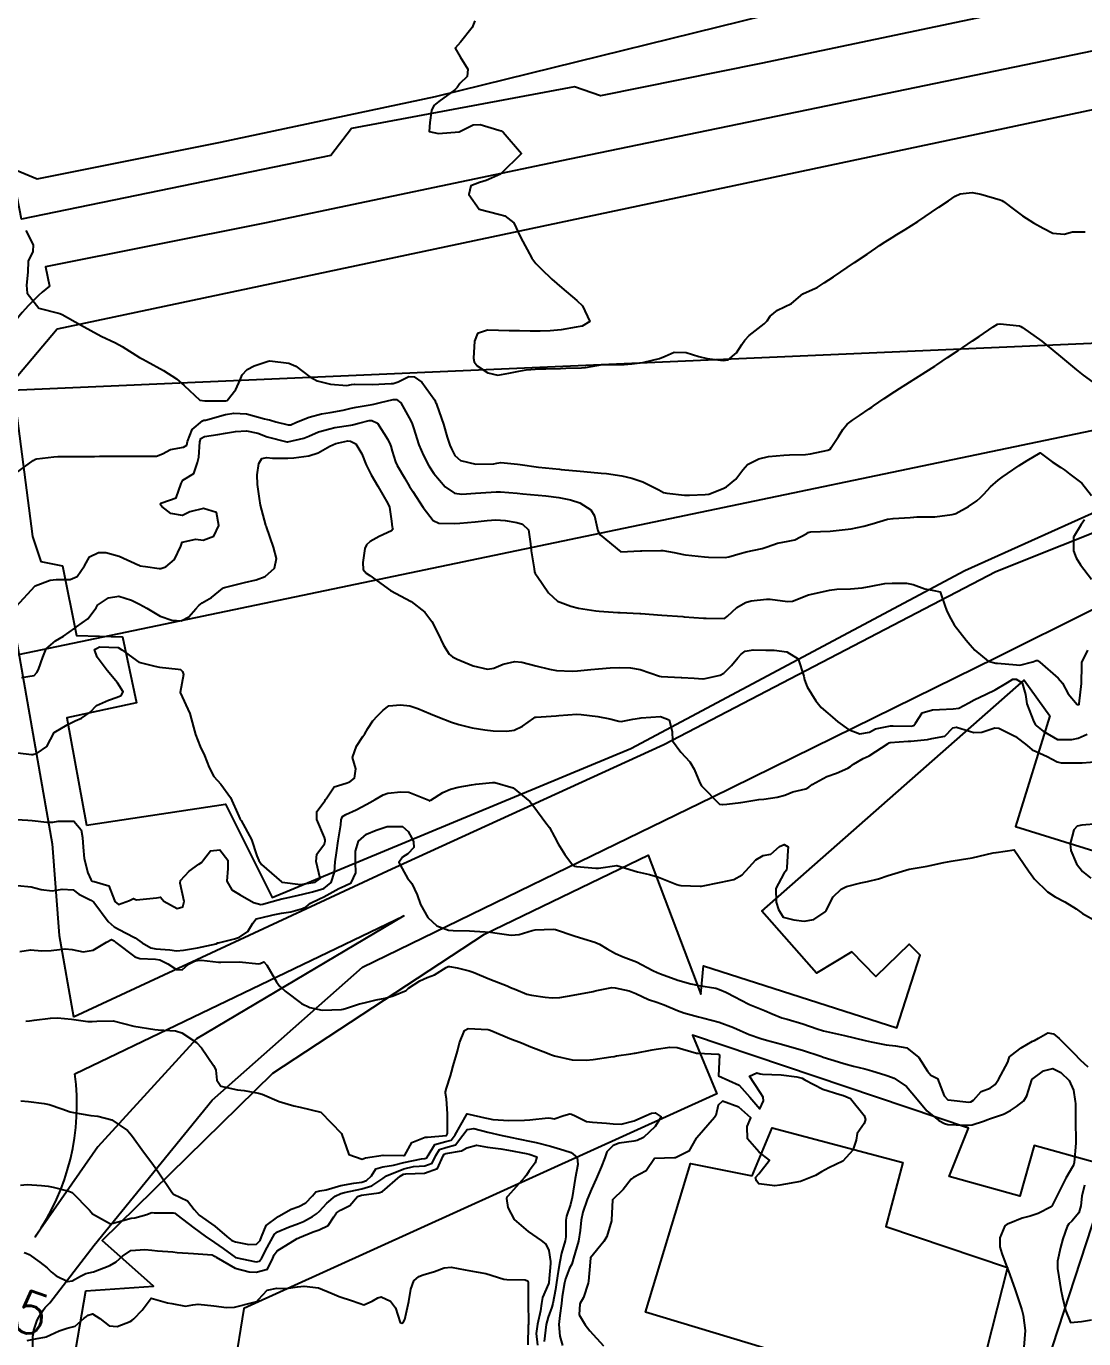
# Model space of a CAD drawing. Header units: metres. Extents: x 318500 to 325275, y 7408834 to 7428799.
# Drawn here: x 321350.6 to 321451.8, y 7424059.5 to 7424185.2 of the extents above; entities that cross this region are included whole.
import ezdxf
from ezdxf.enums import TextEntityAlignment as Align

# ---------------------------------------------------------------- set-up
doc = ezdxf.new("R2010")
doc.units = ezdxf.units.M
doc.header["$MEASUREMENT"] = 0
doc.linetypes.add('CONTINUO', pattern=[0])
doc.layers.add('_TEXTO_CONGELA', color=45, linetype='Continuous', plot=False)
for name, color, linetype in [('Cotas', 45, 'Continuous'), ('Curvas de Nivel 1m', 11, 'Continuous'), ('Curvas de Nivel 5m', 15, 'Continuous'), ('Edificações', 30, 'Continuous'), ('TEXTO', 45, 'Continuous'), ('Vias Primárias', 230, 'Continuous')]:
    doc.layers.add(name, color=color, linetype=linetype)
doc.styles.add('Style-STANDARD', font='STANDARD.shx')

msp = doc.modelspace()

# ---------------------------------------------------------------- linework, layer by layer
at = {"layer": '_TEXTO_CONGELA'}
msp.add_line((320573.33, 7423962.92), (321525.5, 7424161.71), dxfattribs=at)
at = {"layer": 'Curvas de Nivel 1m', "flags": 128}
for points, elevation in [([(321393.54, 7424185.68), (321393.28, 7424185.04), (321392.16, 7424183.65), (321391.65, 7424183.07), (321392.14, 7424182.23), (321392.87, 7424181.05), (321392.79, 7424180.36), (321392.1, 7424179.69), (321391.84, 7424179.31), (321391.62, 7424179.07), (321390.08, 7424177.96), (321389.59, 7424177.58), (321389.37, 7424177.1), (321389.21, 7424175.94), (321389.17, 7424175.1), (321390.04, 7424174.88), (321392.04, 7424175.06), (321393.38, 7424175.71), (321394.05, 7424175.76), (321395.83, 7424175.22), (321396.04, 7424175.14), (321396.25, 7424175.01), (321398.01, 7424172.98), (321395.99, 7424171.01), (321394.62, 7424170.38), (321393.98, 7424170.2), (321393.14, 7424169.87), (321392.95, 7424169.05), (321393.94, 7424167.65), (321395.78, 7424167.16), (321395.93, 7424167.14), (321396.41, 7424167), (321397.27, 7424166.34), (321397.91, 7424164.98), (321398.98, 7424162.96), (321399.38, 7424162.46), (321399.87, 7424161.95), (321400.91, 7424160.94), (321401.85, 7424160.13), (321403.29, 7424158.91), (321403.82, 7424158.4), (321404.55, 7424156.89), (321403.8, 7424156.46), (321403.24, 7424156.35), (321401.79, 7424156.11), (321400.73, 7424156), (321399.79, 7424155.97), (321398.81, 7424155.98), (321397.79, 7424156.02), (321396.81, 7424156.01), (321395.79, 7424156.03), (321394.73, 7424156.08), (321393.79, 7424155.74), (321393.5, 7424155.03), (321393.4, 7424153.39), (321393.47, 7424153.03), (321393.74, 7424152.65), (321394.78, 7424151.98), (321395.73, 7424151.77), (321396.78, 7424151.94), (321397.74, 7424152.15), (321398.43, 7424152.28), (321399.74, 7424152.37), (321400.31, 7424152.38), (321401.74, 7424152.41), (321402.24, 7424152.43), (321403.74, 7424152.47), (321404.13, 7424152.51), (321405.75, 7424152.78), (321405.84, 7424152.78), (321407.75, 7424152.77), (321407.82, 7424152.77), (321408.57, 7424152.84), (321409.6, 7424152.98), (321409.75, 7424153.01), (321411.2, 7424153.35), (321411.76, 7424153.58), (321412.6, 7424153.95), (321413.77, 7424153.93), (321414.96, 7424153.55), (321415.76, 7424153.35), (321417.31, 7424153.16), (321417.76, 7424153.24), (321418.58, 7424153.89), (321419.09, 7424154.7), (321419.36, 7424155.12), (321419.79, 7424155.55), (321421.21, 7424156.67), (321421.5, 7424156.97), (321421.81, 7424157.4), (321422.49, 7424157.98), (321423.83, 7424158.63), (321424.92, 7424159.54), (321425.85, 7424159.96), (321426.29, 7424160.17), (321426.96, 7424160.59), (321427.87, 7424161.19), (321429.88, 7424162.55), (321431.07, 7424163.36), (321431.9, 7424163.91), (321432.27, 7424164.16), (321432.81, 7424164.52), (321433.48, 7424164.94), (321433.92, 7424165.22), (321434.71, 7424165.71), (321435.94, 7424166.48), (321437.95, 7424167.84), (321438.86, 7424168.44), (321439.51, 7424168.88), (321439.97, 7424169.12), (321441.13, 7424169.25), (321441.97, 7424169.09), (321443.8, 7424168.53), (321443.96, 7424168.47), (321444.13, 7424168.37), (321445.19, 7424167.59), (321445.95, 7424167.02), (321447.01, 7424166.33), (321447.93, 7424165.82), (321448.86, 7424165.37), (321449.92, 7424165.25), (321450.73, 7424165.48), (321451.93, 7424165.49)], 772), ([(321350.56, 7424165.61), (321351.26, 7424164.23), (321351.23, 7424163.6), (321350.78, 7424162.69), (321350.75, 7424161.61), (321350.62, 7424160.39), (321350.68, 7424159.61), (321351.81, 7424158.18), (321353.68, 7424157.69), (321353.8, 7424157.66), (321354.03, 7424157.56), (321355.79, 7424156.57), (321357.77, 7424155.51), (321359.14, 7424154.86), (321359.76, 7424154.5), (321361.44, 7424153.46), (321361.75, 7424153.28), (321362.1, 7424153.09), (321363.73, 7424152.21), (321364.98, 7424151.41), (321365.71, 7424150.78), (321367.21, 7424149.38), (321367.69, 7424149.3), (321369.65, 7424149.32), (321369.69, 7424149.32), (321369.84, 7424149.35), (321370.66, 7424150.38), (321371.07, 7424151.33), (321371.25, 7424151.8), (321371.73, 7424152.31), (321372.41, 7424152.65), (321373.75, 7424153.11), (321373.92, 7424153.13), (321375.74, 7424152.92), (321376.39, 7424152.61), (321377.73, 7424151.59), (321378.44, 7424151.23), (321379.72, 7424150.9), (321381.27, 7424150.76), (321381.72, 7424150.86), (321382, 7424150.9), (321383.72, 7424150.86), (321385.53, 7424150.96), (321385.72, 7424150.98), (321386.19, 7424151.13), (321387.2, 7424151.65), (321387.73, 7424151.6), (321388.47, 7424151.1), (321389.7, 7424149.37), (321389.78, 7424149.17), (321389.82, 7424149.09), (321389.88, 7424148.9), (321390.52, 7424147.08), (321390.88, 7424145.84), (321391.12, 7424145.07), (321391.28, 7424144.71), (321391.63, 7424144.07), (321392.16, 7424143.59), (321393.62, 7424143.26), (321395.34, 7424143.29), (321395.62, 7424143.34), (321396.01, 7424143.39), (321397.62, 7424143.25), (321397.86, 7424143.22), (321399.62, 7424142.95), (321401.62, 7424142.77), (321401.79, 7424142.75), (321403.62, 7424142.58), (321403.96, 7424142.55), (321405.61, 7424142.39), (321406.13, 7424142.34), (321407.61, 7424142.12), (321408.54, 7424141.9), (321409.6, 7424141.56), (321411.15, 7424140.8), (321411.59, 7424140.55), (321411.9, 7424140.47), (321413.58, 7424140.29), (321414.07, 7424140.28), (321415.58, 7424140.33), (321415.93, 7424140.39), (321416.83, 7424140.72), (321417.35, 7424140.96), (321417.6, 7424141.09), (321418.51, 7424141.8), (321419.17, 7424142.69), (321419.63, 7424143.21), (321420.72, 7424143.76), (321421.63, 7424143.98), (321423.11, 7424144.12), (321423.64, 7424144.13), (321425.18, 7424144.16), (321425.64, 7424144.22), (321427.3, 7424144.59), (321427.53, 7424144.69), (321427.64, 7424144.83), (321428.35, 7424145.88), (321428.75, 7424146.56), (321429.16, 7424147.07), (321429.68, 7424147.47), (321430.33, 7424147.91), (321431.26, 7424148.53), (321431.52, 7424148.71), (321431.7, 7424148.84), (321432.71, 7424149.52), (321433.72, 7424150.19), (321434.18, 7424150.49), (321435.12, 7424151.09), (321435.74, 7424151.47), (321436.35, 7424151.85), (321437.3, 7424152.45), (321437.57, 7424152.63), (321437.75, 7424152.76), (321438.77, 7424153.44), (321439.78, 7424154.11), (321439.96, 7424154.24), (321440.22, 7424154.42), (321441.15, 7424155.04), (321441.79, 7424155.48), (321443.15, 7424156.38), (321443.55, 7424156.63), (321443.8, 7424156.69), (321445.66, 7424156.48), (321445.8, 7424156.43), (321445.95, 7424156.34), (321447.79, 7424155.01), (321448.18, 7424154.71), (321448.66, 7424154.31), (321449.77, 7424153.39), (321451.11, 7424152.27), (321451.74, 7424151.77), (321453.38, 7424150.59)], 773), ([(321349.6, 7424142.39), (321351.26, 7424143.6), (321351.47, 7424143.74), (321351.61, 7424143.77), (321353.23, 7424143.96), (321353.62, 7424143.98), (321355.19, 7424143.97), (321355.62, 7424143.98), (321357.14, 7424143.99), (321357.62, 7424144), (321359.09, 7424144.02), (321359.62, 7424144.02), (321361.07, 7424144.02), (321361.62, 7424144.01), (321363.06, 7424144), (321363.62, 7424144.24), (321364.39, 7424144.65), (321365.63, 7424144.88), (321365.95, 7424145.08), (321366.04, 7424145.4), (321366.48, 7424146.57), (321367.47, 7424147.38), (321367.6, 7424147.45), (321367.67, 7424147.46), (321367.76, 7424147.47), (321369.68, 7424147.99), (321370.47, 7424148.13), (321371.68, 7424148.07), (321373.4, 7424147.58), (321373.67, 7424147.52), (321373.87, 7424147.49), (321374.49, 7424147.29), (321375.67, 7424147), (321375.91, 7424147.02), (321376.45, 7424147.26), (321377.68, 7424147.74), (321378.86, 7424148.05), (321379.68, 7424148.2), (321380.92, 7424148.43), (321381.69, 7424148.59), (321382.18, 7424148.7), (321383.7, 7424148.97), (321383.87, 7424148.99), (321384.5, 7424149.16), (321385.7, 7424149.45), (321386.02, 7424149.45), (321386.46, 7424149.13), (321387.4, 7424147.39), (321387.52, 7424147.11), (321387.66, 7424146.72), (321388.16, 7424145.1), (321388.61, 7424144.08), (321389.14, 7424143.09), (321389.61, 7424142.36), (321390.69, 7424141.07), (321391.58, 7424140.48), (321392.27, 7424140.36), (321393.58, 7424140.46), (321394.1, 7424140.51), (321395.58, 7424140.61), (321395.98, 7424140.6), (321397.58, 7424140.47), (321398.13, 7424140.42), (321399.58, 7424140.28), (321400.31, 7424140.22), (321401.58, 7424140.04), (321402.67, 7424139.82), (321403.57, 7424139.55), (321404.64, 7424138.88), (321404.98, 7424138.3), (321405.3, 7424136.87), (321405.53, 7424136.47), (321407.51, 7424134.85), (321409.4, 7424134.94), (321409.51, 7424134.94), (321411.32, 7424134.99), (321411.51, 7424134.98), (321412.62, 7424134.78), (321413.51, 7424134.6), (321413.7, 7424134.57), (321415.5, 7424134.39), (321415.88, 7424134.36), (321417.5, 7424134.32), (321417.83, 7424134.38), (321418.93, 7424134.7), (321419.39, 7424134.82), (321419.51, 7424134.84), (321421.02, 7424135.16), (321421.52, 7424135.33), (321422.49, 7424135.68), (321423.53, 7424135.87), (321424.14, 7424136.01), (321425.29, 7424136.61), (321425.44, 7424136.71), (321425.54, 7424136.74), (321425.69, 7424136.76), (321427.54, 7424136.84), (321427.82, 7424136.86), (321429.55, 7424137.07), (321430.76, 7424137.32), (321431.55, 7424137.54), (321433.01, 7424137.97), (321433.56, 7424138.06), (321435.21, 7424138.13), (321435.56, 7424138.18), (321435.83, 7424138.19), (321437.56, 7424138.2), (321439.23, 7424138.42), (321439.48, 7424138.5), (321439.56, 7424138.54), (321440.77, 7424139.2), (321441.58, 7424139.75), (321441.93, 7424140.04), (321442.25, 7424140.38), (321442.89, 7424141.09), (321443.61, 7424141.71), (321443.99, 7424141.99), (321444.51, 7424142.36), (321445.63, 7424143.11), (321446.38, 7424143.59), (321447.64, 7424144.32), (321448.8, 7424143.47), (321449.63, 7424142.94), (321450, 7424142.66), (321450.49, 7424142.28), (321451.61, 7424141.43), (321452.54, 7424140.25)], 774), ([(321350.13, 7424122.82), (321351.34, 7424123.01), (321351.61, 7424123.32), (321351.76, 7424123.58), (321352.19, 7424124.76), (321352.51, 7424125.57), (321353.39, 7424126.35), (321354.17, 7424126.77), (321355.25, 7424127.54), (321355.33, 7424127.61), (321355.4, 7424127.67), (321356.5, 7424128.43), (321357.29, 7424129.51), (321357.34, 7424129.61), (321357.43, 7424129.74), (321358.48, 7424130.46), (321359.45, 7424130.61), (321360.68, 7424130.23), (321361.44, 7424129.85), (321362.13, 7424129.45), (321363.42, 7424128.7), (321364.53, 7424128.3), (321365.41, 7424128.24), (321366.17, 7424128.64), (321366.84, 7424129.39), (321367.11, 7424129.71), (321367.44, 7424129.96), (321368.32, 7424130.5), (321369.37, 7424131.35), (321369.46, 7424131.41), (321369.56, 7424131.45), (321371.47, 7424131.91), (321372.61, 7424132.16), (321373.47, 7424132.5), (321374.36, 7424133.29), (321374.56, 7424134.22), (321374.27, 7424135.29), (321373.6, 7424137.24), (321373.58, 7424137.3), (321373.57, 7424137.33), (321373.54, 7424137.41), (321373.02, 7424139.31), (321372.91, 7424139.96), (321372.72, 7424141.31), (321372.7, 7424142.21), (321372.86, 7424143.31), (321373.13, 7424143.8), (321373.63, 7424143.87), (321374.15, 7424143.82), (321375.63, 7424143.81), (321376.22, 7424143.86), (321377.63, 7424144.03), (321378.54, 7424144.32), (321379.64, 7424144.96), (321380.23, 7424145.21), (321381.37, 7424145.47), (321381.64, 7424145.46), (321382.15, 7424145.18), (321382.7, 7424144.25), (321383.12, 7424143.17), (321383.61, 7424142.23), (321384.26, 7424141.15), (321385.21, 7424139.49), (321385.36, 7424139.14), (321385.55, 7424137.79), (321385.63, 7424137.22), (321385.65, 7424137.14), (321385.67, 7424137.01), (321385.54, 7424136.88), (321384.36, 7424136.32), (321383.52, 7424135.86), (321383.15, 7424135.54), (321383, 7424135.17), (321382.81, 7424133.85), (321382.85, 7424133.17), (321383.14, 7424132.82), (321383.47, 7424132.59), (321385.46, 7424131.14), (321387.44, 7424130.09), (321388.74, 7424129.09), (321389.42, 7424128.18), (321389.98, 7424127.07), (321390.54, 7424125.92), (321391.07, 7424125.06), (321391.38, 7424124.81), (321391.84, 7424124.59), (321393.36, 7424123.96), (321394.75, 7424123.62), (321395.36, 7424123.71), (321396.25, 7424124.11), (321397.37, 7424124.36), (321398.04, 7424124.3), (321399.36, 7424123.95), (321400.68, 7424123.62), (321401.36, 7424123.5), (321402.85, 7424123.42), (321403.36, 7424123.46), (321404.63, 7424123.61), (321405.36, 7424123.66), (321406.48, 7424123.75), (321407.36, 7424123.78), (321408.43, 7424123.76), (321409.36, 7424123.61), (321411.19, 7424122.95), (321411.35, 7424122.91), (321413.29, 7424122.83), (321413.35, 7424122.83), (321414.52, 7424122.75), (321415.35, 7424122.7), (321415.39, 7424122.7), (321415.58, 7424122.74), (321417.01, 7424123.06), (321417.36, 7424123.25), (321418.09, 7424123.98), (321418.69, 7424124.7), (321419.01, 7424125.07), (321419.39, 7424125.34), (321420.18, 7424125.47), (321421.39, 7424125.43), (321422.17, 7424125.44), (321423.39, 7424125.29), (321424.46, 7424124.62), (321425.02, 7424122.95), (321425.07, 7424122.61), (321425.34, 7424121.92), (321426.18, 7424120.6), (321426.69, 7424119.96), (321427.31, 7424119.41), (321427.77, 7424119.04), (321428.26, 7424118.57), (321429.29, 7424117.85), (321430.38, 7424117.44), (321431.29, 7424117.6), (321431.88, 7424117.93), (321433.3, 7424118.21), (321433.58, 7424118.21), (321435.3, 7424118.18), (321435.53, 7424118.24), (321435.69, 7424118.47), (321436.33, 7424119.44), (321437.32, 7424119.73), (321437.99, 7424119.77), (321439.32, 7424119.82), (321439.84, 7424119.89), (321440.82, 7424120.4), (321441.33, 7424120.7), (321442.47, 7424121.24), (321443.34, 7424121.64), (321444.51, 7424122.35), (321445.03, 7424122.67), (321445.35, 7424122.67), (321445.9, 7424122.33), (321446.23, 7424121.21), (321446.37, 7424120.32), (321447.02, 7424118.6), (321447.19, 7424118.31), (321447.3, 7424118.2), (321447.92, 7424117.68), (321449.28, 7424116.91), (321450.66, 7424116.89), (321451.28, 7424117.02), (321452.13, 7424117.41)], 776), ([(321451.88, 7424137.93), (321451.55, 7424137.46), (321450.82, 7424136.27), (321450.83, 7424134.96), (321451.09, 7424134.27), (321451.5, 7424133.6), (321452.55, 7424132.25)], 774), ([(321349.8, 7424115.61), (321351.09, 7424115.45), (321351.24, 7424115.46), (321351.65, 7424115.58), (321352.58, 7424116.24), (321353.27, 7424117.56), (321354.52, 7424118.3), (321355.29, 7424118.68), (321355.89, 7424118.93), (321356.72, 7424119.52), (321357.31, 7424120.14), (321358.48, 7424120.66), (321359.31, 7424120.95), (321359.67, 7424121.12), (321359.86, 7424121.47), (321359.33, 7424122.33), (321358.35, 7424123.5), (321357.37, 7424124.78), (321357.13, 7424125.51), (321357.38, 7424125.65), (321357.62, 7424125.75), (321359.38, 7424125.71), (321359.73, 7424125.48), (321361.36, 7424124.29), (321362.89, 7424123.91), (321363.36, 7424123.83), (321365.14, 7424123.62), (321365.35, 7424123.58), (321365.56, 7424123.4), (321365.63, 7424123.11), (321365.32, 7424121.4), (321366.25, 7424119.39), (321366.61, 7424118.06), (321366.79, 7424117.38), (321367.25, 7424116.24), (321367.64, 7424115.37), (321368.1, 7424114.23), (321368.56, 7424113.36), (321369.21, 7424112.61), (321370.14, 7424111.34), (321370.94, 7424109.55), (321371.03, 7424109.32), (321371.08, 7424109.24), (321371.16, 7424109.13), (321372.14, 7424107.31), (321372.65, 7424105.77), (321372.84, 7424105.3), (321373.1, 7424104.93), (321375.04, 7424103.27), (321375.06, 7424103.25), (321375.08, 7424103.25), (321376.85, 7424103.02), (321377.08, 7424103.05), (321377.24, 7424103.08), (321378.24, 7424103.23), (321378.71, 7424103.59), (321378.34, 7424105.23), (321378.42, 7424105.93), (321379.14, 7424106.9), (321379.2, 7424107.16), (321379.21, 7424107.22), (321379.22, 7424107.29), (321379.14, 7424107.53), (321378.4, 7424109.23), (321378.41, 7424109.99), (321379.19, 7424111.07), (321379.25, 7424111.15), (321379.29, 7424111.22), (321380.05, 7424112.37), (321381.21, 7424112.73), (321381.56, 7424112.84), (321382.02, 7424113.18), (321382.13, 7424114.08), (321381.82, 7424115.18), (321382.19, 7424116.25), (321382.81, 7424117.17), (321382.99, 7424117.45), (321383.28, 7424117.95), (321383.77, 7424118.68), (321384.21, 7424119.15), (321384.75, 7424119.7), (321385.31, 7424120.11), (321386.4, 7424120.22), (321387.31, 7424120.13), (321388.08, 7424119.87), (321389.3, 7424119.34), (321389.99, 7424119.07), (321391.29, 7424118.56), (321392.01, 7424118.33), (321393.28, 7424118.02), (321394.47, 7424117.83), (321395.28, 7424117.73), (321396.58, 7424117.69), (321397.28, 7424117.79), (321398.09, 7424118.16), (321399.16, 7424118.95), (321399.3, 7424119.02), (321399.39, 7424119.04), (321401.3, 7424119.16), (321401.57, 7424119.19), (321403.3, 7424119.32), (321403.71, 7424119.3), (321405.3, 7424119.08), (321406.44, 7424118.86), (321407.3, 7424118.64), (321407.53, 7424118.61), (321408.66, 7424118.83), (321409.3, 7424118.95), (321409.46, 7424118.98), (321411.3, 7424119.11), (321412.12, 7424118.78), (321412.4, 7424117.66), (321412.45, 7424116.78), (321413.25, 7424115.69), (321414.12, 7424114.76), (321414.53, 7424114.05), (321415.05, 7424112.74), (321415.22, 7424112.45), (321416.96, 7424110.71), (321417.19, 7424110.67), (321417.23, 7424110.67), (321417.66, 7424110.71), (321419, 7424110.88), (321419.19, 7424110.9), (321420.72, 7424111.15), (321421.2, 7424111.2), (321422.48, 7424111.37), (321423.2, 7424111.58), (321423.96, 7424111.88), (321425.21, 7424112.18), (321425.5, 7424112.32), (321425.82, 7424112.6), (321427.23, 7424113.35), (321428.14, 7424113.66), (321429.24, 7424114.15), (321429.49, 7424114.3), (321429.77, 7424114.54), (321430.71, 7424115.08), (321431.26, 7424115.34), (321433.08, 7424116.5), (321433.18, 7424116.59), (321433.27, 7424116.61), (321435.01, 7424116.74), (321435.27, 7424116.74), (321436.84, 7424116.89), (321437.28, 7424116.99), (321438.5, 7424117.21), (321439.29, 7424118), (321439.62, 7424118.09), (321441.29, 7424117.57), (321442.06, 7424117.61), (321443.29, 7424118.02), (321443.69, 7424117.97), (321445.28, 7424117.19), (321446.38, 7424116.32), (321446.87, 7424115.92), (321447.26, 7424115.76), (321448.3, 7424115.26), (321449.25, 7424114.76), (321449.64, 7424114.67), (321451.25, 7424114.67), (321451.66, 7424114.66), (321453.26, 7424114.79)], 777), ([(321349.16, 7424109.26), (321350.74, 7424109.18), (321351.16, 7424109.13), (321352.57, 7424108.98), (321353.15, 7424108.97), (321353.64, 7424109.07), (321355.16, 7424109.07), (321355.86, 7424108.24), (321355.98, 7424107.53), (321356.05, 7424106.6), (321356.13, 7424105.52), (321356.48, 7424104.13), (321356.79, 7424103.51), (321356.91, 7424103.35), (321357.08, 7424103.29), (321358.49, 7424102.9), (321359.03, 7424101.48), (321359.06, 7424101.4), (321359.43, 7424101.1), (321360.47, 7424101.47), (321360.85, 7424101.67), (321361.06, 7424101.58), (321361.16, 7424101.56), (321363.06, 7424101.74), (321363.43, 7424101.79), (321363.75, 7424101.42), (321365.05, 7424100.71), (321365.57, 7424100.87), (321365.72, 7424101.39), (321365.33, 7424103.14), (321365.37, 7424103.4), (321366.18, 7424104.3), (321367.1, 7424104.97), (321367.37, 7424105.11), (321367.55, 7424105.37), (321368.24, 7424106.24), (321369.13, 7424106.35), (321369.9, 7424105.34), (321369.88, 7424104.56), (321369.79, 7424103.34), (321370.26, 7424102.52), (321371.07, 7424102.02), (321372.35, 7424101.31), (321373.06, 7424101.11), (321373.24, 7424101.12), (321373.77, 7424101.29), (321375.06, 7424101.66), (321375.55, 7424101.75), (321377.07, 7424102.09), (321377.98, 7424102.32), (321379.07, 7424102.65), (321379.79, 7424103.21), (321380.09, 7424104.21), (321380.17, 7424105.2), (321380.28, 7424106.04), (321380.45, 7424107.2), (321380.7, 7424108.74), (321380.74, 7424109.2), (321380.85, 7424109.51), (321381.17, 7424109.73), (321382.18, 7424110.17), (321383.18, 7424110.69), (321383.48, 7424110.86), (321383.99, 7424111.15), (321384.74, 7424111.6), (321385.2, 7424111.75), (321386.44, 7424111.88), (321387.2, 7424111.86), (321389.12, 7424111.08), (321389.16, 7424111.05), (321389.19, 7424111.03), (321389.23, 7424111.04), (321389.31, 7424111.08), (321390.46, 7424111.81), (321391.21, 7424112.13), (321391.93, 7424112.32), (321393.21, 7424112.56), (321393.61, 7424112.63), (321395.22, 7424112.77), (321395.45, 7424112.77), (321397.21, 7424112.28), (321398.8, 7424110.96), (321399.18, 7424110.47), (321400.34, 7424108.93), (321400.68, 7424108.46), (321401.15, 7424107.59), (321401.51, 7424106.92), (321402.14, 7424105.89), (321402.89, 7424104.9), (321403.11, 7424104.77), (321403.27, 7424104.73), (321405.11, 7424104.58), (321405.38, 7424104.59), (321407.11, 7424104.84), (321409.1, 7424104.24), (321410.25, 7424103.96), (321411.1, 7424103.71), (321412.85, 7424103.01), (321413.09, 7424102.94), (321413.26, 7424102.93), (321415.09, 7424102.85), (321415.22, 7424102.87), (321417.1, 7424103.23), (321418.31, 7424103.49), (321419.1, 7424103.93), (321419.79, 7424104.68), (321420.41, 7424105.38), (321421.13, 7424105.78), (321421.85, 7424105.93), (321422.7, 7424106.64), (321423.14, 7424106.85), (321423.52, 7424106.63), (321423.48, 7424106.28), (321423.4, 7424104.63), (321423.36, 7424104.38), (321423.1, 7424104.08), (321422.33, 7424102.64), (321422.38, 7424101.34), (321422.59, 7424100.64), (321423.05, 7424099.89), (321424.05, 7424099.62), (321425.04, 7424099.52), (321425.98, 7424099.66), (321427.06, 7424100.4), (321427.14, 7424100.5), (321427.18, 7424100.58), (321427.81, 7424101.84), (321428.58, 7424102.56), (321429.09, 7424102.81), (321430.46, 7424103.17), (321431.1, 7424103.29), (321432.15, 7424103.56), (321433.1, 7424103.87), (321435.11, 7424104.47), (321436.81, 7424104.76), (321437.12, 7424104.82), (321438.43, 7424105.12), (321439.12, 7424105.26), (321440.12, 7424105.41), (321441.13, 7424105.58), (321441.8, 7424105.72), (321443.14, 7424106.04), (321443.41, 7424106.09), (321445.14, 7424106.34), (321446.53, 7424104.32), (321446.77, 7424103.97), (321447.1, 7424103.54), (321448.33, 7424102.3), (321449.08, 7424101.83), (321449.99, 7424101.36), (321451.07, 7424100.69), (321451.7, 7424100.25), (321453.05, 7424099.46)], 778), ([(321349.76, 7424102.92), (321351.07, 7424102.78), (321352.03, 7424102.53), (321353.07, 7424102.41), (321354.04, 7424102.58), (321355.07, 7424102.52), (321355.64, 7424102.1), (321356.79, 7424101.51), (321357.06, 7424101.32), (321358.43, 7424099.49), (321359.02, 7424098.97), (321360.1, 7424098.38), (321361.01, 7424097.91), (321361.69, 7424097.45), (321362.51, 7424096.95), (321362.99, 7424096.86), (321364.34, 7424096.75), (321364.99, 7424096.67), (321365.66, 7424096.72), (321367, 7424096.95), (321368.77, 7424097.35), (321368.94, 7424097.42), (321369, 7424097.44), (321370.52, 7424097.81), (321371.01, 7424097.97), (321371.81, 7424098.52), (321372.28, 7424099.31), (321372.61, 7424099.73), (321373.04, 7424099.84), (321374.22, 7424100.1), (321375.04, 7424100.26), (321375.91, 7424100.39), (321377.05, 7424100.71), (321377.4, 7424100.89), (321377.8, 7424101.23), (321378.65, 7424101.64), (321379.07, 7424101.83), (321380.5, 7424102.63), (321381.08, 7424102.9), (321381.69, 7424103.18), (321382.15, 7424104.12), (321382.12, 7424105.17), (321382.1, 7424106.2), (321382.38, 7424107.17), (321383.15, 7424107.85), (321384.09, 7424108.21), (321385.15, 7424108.57), (321386.61, 7424108.58), (321387.15, 7424108.1), (321387.5, 7424107.46), (321387.67, 7424107.1), (321387.69, 7424106.55), (321387.12, 7424105.95), (321386.62, 7424105.62), (321386.27, 7424105.12), (321387.09, 7424103.61), (321387.49, 7424103.1), (321388, 7424102.03), (321388.34, 7424101.09), (321389.04, 7424099.86), (321389.89, 7424099.07), (321391.02, 7424098.64), (321391.45, 7424098.62), (321393.02, 7424098.58), (321393.5, 7424098.55), (321395.02, 7424098.44), (321395.66, 7424098.35), (321397.02, 7424098.18), (321397.76, 7424098.23), (321399.03, 7424098.62), (321399.29, 7424098.68), (321401.03, 7424098.75), (321401.24, 7424098.7), (321403.02, 7424098.1), (321403.95, 7424097.82), (321405.02, 7424097.51), (321405.47, 7424097.32), (321406.18, 7424096.85), (321407, 7424096.4), (321407.72, 7424096.11), (321408.99, 7424095.6), (321410.58, 7424094.8), (321410.98, 7424094.6), (321411.29, 7424094.47), (321412.97, 7424093.87), (321414.21, 7424093.5), (321414.96, 7424093.34), (321416.59, 7424093.08), (321416.95, 7424092.98), (321417.56, 7424092.7), (321418.48, 7424092.22), (321418.94, 7424091.97), (321419.81, 7424091.54), (321420.93, 7424091.09), (321421.25, 7424090.97), (321421.98, 7424090.64), (321422.92, 7424090.27), (321423.43, 7424090.12), (321424.92, 7424089.68), (321426.29, 7424089.21), (321426.91, 7424089.01), (321428.9, 7424088.55), (321430.89, 7424088.08), (321431.47, 7424087.95), (321432.89, 7424087.67), (321433.78, 7424087.59), (321434.88, 7424087.37), (321436.03, 7424086.46), (321436.86, 7424085.14), (321437.17, 7424084.76), (321437.82, 7424084.44), (321438.46, 7424082.79), (321438.79, 7424082.42), (321438.82, 7424082.4), (321438.84, 7424082.4), (321440.82, 7424082.19), (321440.99, 7424082.22), (321441.27, 7424082.39), (321441.99, 7424083.22), (321442.84, 7424083.53), (321443.32, 7424083.88), (321443.64, 7424084.36), (321444.54, 7424086.02), (321444.65, 7424086.34), (321444.7, 7424086.51), (321444.87, 7424086.66), (321445.82, 7424087.39), (321446.9, 7424088.01), (321447.11, 7424088.1), (321447.48, 7424088.3), (321448.37, 7424088.83), (321448.91, 7424088.74), (321449.45, 7424088.28), (321450.88, 7424086.83), (321451.48, 7424086.25), (321452.19, 7424085.57)], 779), ([(321453.18, 7424108.81), (321451.62, 7424108.7), (321451.17, 7424108.61), (321450.87, 7424108.26), (321450.51, 7424106.91), (321450.56, 7424106.27), (321451.12, 7424104.98), (321451.69, 7424104.25), (321452.48, 7424103.62)], 777), ([(321350.56, 7424089.94), (321350.9, 7424089.96), (321351.34, 7424090.02), (321352.91, 7424090.23), (321353.6, 7424090.25), (321354.91, 7424090.12), (321356.5, 7424089.92), (321356.9, 7424089.89), (321357.34, 7424089.94), (321358.91, 7424089.98), (321360.9, 7424089.46), (321362.9, 7424089.14), (321363.22, 7424089.1), (321364.89, 7424089.02), (321365.47, 7424088.82), (321366.88, 7424087.88), (321367.37, 7424087.37), (321368.51, 7424085.69), (321368.7, 7424085.35), (321368.73, 7424085.25), (321368.83, 7424084.3), (321369.21, 7424083.73), (321370.82, 7424083.37), (321371.44, 7424083.31), (321372.82, 7424083.06), (321373.17, 7424082.94), (321374.8, 7424082.26), (321376.22, 7424081.82), (321376.8, 7424081.7), (321378.79, 7424081.22), (321379.78, 7424080.21), (321380.77, 7424079.19), (321381.46, 7424077.18), (321382.73, 7424076.74), (321383.05, 7424076.85), (321384.74, 7424077.1), (321386.7, 7424077.07), (321386.74, 7424077.08), (321386.82, 7424077.11), (321387.51, 7424078.34), (321388.77, 7424078.82), (321388.99, 7424078.85), (321390.77, 7424079), (321390.82, 7424079.01), (321390.86, 7424079.06), (321390.91, 7424079.2), (321390.91, 7424081.06), (321390.81, 7424082.5), (321390.72, 7424083.06), (321390.72, 7424083.17), (321390.83, 7424083.52), (321391.19, 7424084.71), (321391.29, 7424085.05), (321391.47, 7424085.66), (321391.86, 7424087.05), (321392.06, 7424087.86), (321392.53, 7424089.04), (321392.9, 7424089.23), (321394.76, 7424089.14), (321394.9, 7424089.1), (321395.15, 7424089), (321396.89, 7424088.29), (321398, 7424087.85), (321398.88, 7424087.49), (321400.34, 7424086.93), (321400.72, 7424086.78), (321400.87, 7424086.73), (321401.16, 7424086.62), (321402.86, 7424086.25), (321404.19, 7424086.21), (321404.86, 7424086.26), (321406.53, 7424086.51), (321406.87, 7424086.57), (321407.09, 7424086.61), (321408.46, 7424086.82), (321408.81, 7424086.88), (321408.87, 7424086.89), (321410.49, 7424087.19), (321410.88, 7424087.25), (321412.19, 7424087.46), (321412.88, 7424087.41), (321414.73, 7424086.88), (321414.87, 7424086.86), (321416.8, 7424086.78), (321416.87, 7424086.77), (321416.96, 7424086.71), (321416.85, 7424084.71), (321418.84, 7424083.81), (321419.85, 7424082.67), (321420.8, 7424081.54), (321421.15, 7424082.32), (321421.12, 7424082.66), (321420.83, 7424083.1), (321419.81, 7424084.67), (321420.52, 7424085), (321420.85, 7424084.91), (321421.07, 7424084.87), (321422.85, 7424084.8), (321424.36, 7424084.61), (321424.85, 7424084.48), (321425.12, 7424084.33), (321426.83, 7424083.44), (321428.45, 7424082.93), (321428.82, 7424082.83), (321429.48, 7424082.54), (321430.8, 7424080.91), (321430.93, 7424080.53), (321430.79, 7424080.14), (321430.13, 7424079.18), (321430.03, 7424078.54), (321429.71, 7424077.59), (321428.74, 7424076.55), (321427.4, 7424075.9), (321426.72, 7424075.51), (321426.14, 7424075.17), (321424.71, 7424074.6), (321422.71, 7424074.23), (321422.24, 7424074.18), (321420.71, 7424074.38), (321420.49, 7424074.66), (321420.39, 7424074.98), (321420.72, 7424075.31), (321421.74, 7424076.64), (321420.75, 7424077.41), (321419.61, 7424078.67), (321419.58, 7424079.87), (321419.96, 7424080.67), (321418.81, 7424081.7), (321417.24, 7424082.28), (321416.81, 7424081.9), (321416.59, 7424080.92), (321416.48, 7424080.71), (321414.77, 7424078.78), (321414.75, 7424078.76), (321414.71, 7424078.74), (321414, 7424077.49), (321412.74, 7424076.87), (321412.64, 7424076.86), (321410.74, 7424076.79), (321409.93, 7424075.6), (321408.71, 7424074.98), (321408.62, 7424074.92), (321408.5, 7424074.82), (321407.71, 7424073.82), (321406.69, 7424072.84), (321406.61, 7424070.89), (321406.6, 7424070.84), (321406.16, 7424069.32), (321405.87, 7424068.85), (321404.61, 7424067.29), (321404.56, 7424066.87), (321404.41, 7424065.04), (321404.39, 7424064.87), (321403.94, 7424063.5), (321403.57, 7424062.88), (321403.5, 7424061.84), (321404.08, 7424060.88), (321404.52, 7424060.31), (321405.84, 7424058.85)], 781), ([(321350.09, 7424082.3), (321350.8, 7424082.25), (321352.3, 7424082.07), (321352.8, 7424081.97), (321354, 7424081.54), (321354.79, 7424081.26), (321355.13, 7424081.18), (321356.78, 7424080.91), (321357.45, 7424080.83), (321358.78, 7424080.48), (321360.27, 7424079.46), (321360.52, 7424079.21), (321360.75, 7424078.9), (321361.83, 7424077.44), (321362.72, 7424076.24), (321363.28, 7424075.42), (321364.52, 7424073.57), (321364.65, 7424073.4), (321364.66, 7424073.38), (321364.68, 7424073.38), (321366.03, 7424072.73), (321366.67, 7424071.92), (321367.14, 7424071.37), (321368.64, 7424070.31), (321369.79, 7424069.33), (321370.27, 7424068.96), (321370.62, 7424068.81), (321371.89, 7424068.57), (321372.62, 7424068.6), (321372.97, 7424068.95), (321373.1, 7424069.29), (321373.55, 7424070.39), (321374.66, 7424071.21), (321374.7, 7424071.23), (321374.78, 7424071.27), (321375.96, 7424071.96), (321376.67, 7424072.19), (321377.36, 7424072.55), (321378, 7424073.23), (321378.32, 7424073.6), (321378.69, 7424073.7), (321379.3, 7424073.81), (321380.7, 7424074.21), (321381.96, 7424074.43), (321382.7, 7424074.54), (321383.17, 7424074.69), (321383.64, 7424075.15), (321384.06, 7424075.81), (321384.72, 7424076.01), (321385.74, 7424076.14), (321386.73, 7424076.4), (321388.42, 7424076.77), (321388.74, 7424076.79), (321388.95, 7424076.87), (321389.06, 7424077.08), (321389.71, 7424078.12), (321390.76, 7424078.42), (321391.25, 7424078.56), (321391.65, 7424079.05), (321392.72, 7424080.97), (321392.75, 7424081.03), (321392.76, 7424081.06), (321392.79, 7424081.07), (321392.97, 7424081.03), (321394.48, 7424080.69), (321394.79, 7424080.62), (321395.25, 7424080.53), (321396.78, 7424080.44), (321398.29, 7424080.46), (321398.79, 7424080.49), (321400.54, 7424080.67), (321400.79, 7424080.65), (321401.13, 7424080.58), (321402.06, 7424080.91), (321402.61, 7424081.08), (321402.79, 7424081.05), (321403.13, 7424080.89), (321404.23, 7424080.32), (321404.78, 7424080.27), (321406.12, 7424080.18), (321406.78, 7424080.1), (321407.52, 7424080.09), (321408.79, 7424080.39), (321409.69, 7424080.81), (321410.45, 7424081.14), (321410.8, 7424081.15), (321411.35, 7424080.78), (321410.78, 7424079.85), (321409.68, 7424078.81), (321409.07, 7424078.51), (321408.76, 7424078.46), (321407.33, 7424078.26), (321406.76, 7424078.03), (321406.17, 7424077.43), (321405.98, 7424076.85), (321405.62, 7424075.96), (321405.13, 7424074.86), (321404.7, 7424073.87), (321404.28, 7424072.88), (321403.88, 7424071.67), (321403.72, 7424070.88), (321403.62, 7424069.91), (321403.45, 7424068.89), (321402.96, 7424067.24), (321402.88, 7424066.9), (321402.82, 7424066.68), (321402.6, 7424066.31), (321402.2, 7424065.29), (321402.11, 7424064.9), (321401.9, 7424063.57), (321401.81, 7424062.91), (321401.67, 7424061.78), (321401.58, 7424060.91), (321401.65, 7424059.78), (321401.93, 7424058.91)], 782), ([(321350.04, 7424074.24), (321350.69, 7424074.29), (321352.04, 7424074.22), (321352.69, 7424074.13), (321353.18, 7424074.05), (321354.68, 7424073.68), (321354.99, 7424073.53), (321356.66, 7424071.85), (321356.81, 7424071.65), (321356.93, 7424071.51), (321358.65, 7424070.54), (321359.38, 7424070.73), (321360.65, 7424071.07), (321360.99, 7424071.11), (321362.12, 7424071.44), (321362.51, 7424071.58), (321362.66, 7424071.61), (321362.83, 7424071.59), (321364.66, 7424071.6), (321364.81, 7424071.55), (321365, 7424071.39), (321366.64, 7424070.16), (321367.73, 7424069.36), (321368.62, 7424068.74), (321369.45, 7424068.17), (321370.61, 7424067.32), (321372.6, 7424066.91), (321372.92, 7424066.97), (321373.13, 7424067.28), (321373.64, 7424068.26), (321374.19, 7424069.27), (321374.36, 7424069.55), (321374.64, 7424069.77), (321375.69, 7424070.21), (321376.65, 7424070.57), (321377.12, 7424070.77), (321377.98, 7424071.23), (321378.39, 7424071.5), (321378.67, 7424071.75), (321379.37, 7424072.52), (321380.17, 7424073.2), (321380.69, 7424073.44), (321381.04, 7424073.53), (321382.7, 7424073.88), (321383.68, 7424074.17), (321384.71, 7424074.88), (321385.09, 7424075.13), (321386.72, 7424075.81), (321387.65, 7424076.02), (321388.73, 7424076.1), (321389.46, 7424076.35), (321389.81, 7424077.07), (321390.15, 7424077.67), (321390.75, 7424077.84), (321391.69, 7424078.11), (321392.37, 7424079.04), (321392.78, 7424079.56), (321393.42, 7424079.67), (321394.77, 7424079.31), (321396.13, 7424078.99), (321396.77, 7424078.86), (321396.92, 7424078.82), (321398.76, 7424078.44), (321399.4, 7424078.31), (321400.76, 7424077.97), (321402.06, 7424077.6), (321402.75, 7424077.36), (321403.33, 7424076.89), (321403.39, 7424076.23), (321403.12, 7424074.89), (321402.86, 7424073.07), (321402.81, 7424072.9), (321402.78, 7424072.8), (321402.68, 7424072.39), (321402.29, 7424071.27), (321402.25, 7424070.9), (321402.24, 7424069.3), (321402.16, 7424068.9), (321401.81, 7424067.72), (321401.67, 7424066.91), (321401.52, 7424065.99), (321401.35, 7424064.91), (321401.25, 7424064.24), (321400.99, 7424062.92), (321400.9, 7424062.56), (321400.54, 7424061.61), (321400.35, 7424060.92), (321400.16, 7424059.27)], 783), ([(321350.4, 7424067.8), (321350.6, 7424067.74), (321350.88, 7424067.59), (321351.89, 7424066.87), (321352.59, 7424066.33), (321352.99, 7424065.96), (321353.45, 7424065.55), (321354.57, 7424065.02), (321355, 7424065.1), (321355.79, 7424065.52), (321356.3, 7424065.8), (321356.58, 7424065.85), (321357.02, 7424065.94), (321358.6, 7424066.54), (321359.19, 7424066.89), (321359.8, 7424067.46), (321360.62, 7424067.99), (321361.96, 7424068.09), (321362.62, 7424068.02), (321363.16, 7424067.97), (321364.61, 7424067.85), (321365.03, 7424067.81), (321366.61, 7424067.7), (321368.38, 7424067.58), (321368.61, 7424067.45), (321368.67, 7424067.41), (321368.76, 7424067.35), (321370.59, 7424066.3), (321371.93, 7424065.96), (321372.59, 7424065.91), (321373.67, 7424066.21), (321374.18, 7424067.27), (321374.31, 7424067.58), (321374.62, 7424067.95), (321376.52, 7424069.13), (321376.63, 7424069.18), (321376.67, 7424069.2), (321376.75, 7424069.24), (321378.07, 7424069.79), (321378.64, 7424069.97), (321379.49, 7424070.37), (321380.03, 7424071.2), (321380.28, 7424071.58), (321380.67, 7424071.85), (321381.55, 7424072.31), (321382.31, 7424073.17), (321382.69, 7424073.29), (321384.34, 7424073.5), (321384.7, 7424073.65), (321386.38, 7424075.11), (321386.71, 7424075.28), (321386.93, 7424075.33), (321388.71, 7424075.4), (321389.96, 7424075.83), (321390.51, 7424077.06), (321390.59, 7424077.21), (321390.74, 7424077.26), (321392.25, 7424077.54), (321392.75, 7424077.8), (321393.7, 7424078.07), (321394.75, 7424077.89), (321396.03, 7424077.71), (321396.75, 7424077.6), (321398.43, 7424077.27), (321398.74, 7424077.21), (321399.46, 7424076.94), (321399.29, 7424076.38), (321398.72, 7424075.61), (321398.46, 7424075.2), (321398.27, 7424074.96), (321396.69, 7424073.2), (321396.59, 7424073.09), (321396.55, 7424072.98), (321396.68, 7424072.09), (321397.28, 7424070.97), (321398.64, 7424069.82), (321399.87, 7424068.93), (321400.31, 7424068.61), (321400.62, 7424067.99), (321400.78, 7424066.92), (321400.77, 7424066.75), (321400.61, 7424064.92), (321400.61, 7424064.89), (321400.58, 7424064.8), (321399.99, 7424063.5), (321399.9, 7424062.93), (321399.82, 7424062.21), (321399.53, 7424060.93), (321399.4, 7424060.05), (321399.53, 7424058.93)], 784), ([(321451.87, 7424074.24), (321451.64, 7424073.18), (321451.54, 7424072.25), (321451.35, 7424071.58), (321450.67, 7424070.8), (321450.39, 7424070.54), (321450.21, 7424070.27), (321449.82, 7424069.09), (321449.57, 7424068.28), (321449.3, 7424066.96), (321449.3, 7424066.28), (321449.41, 7424065.46), (321449.62, 7424064.27), (321449.78, 7424063.48), (321450.05, 7424062.27), (321450.54, 7424061.09), (321451.6, 7424061.19), (321452.55, 7424061.36)], 779)]:
    msp.add_lwpolyline(points, dxfattribs=dict(at, elevation=elevation))
at = {"layer": 'Curvas de Nivel 5m', "flags": 128}
for points, elevation in [([(321349.62, 7424129.62), (321351.45, 7424131.59), (321352.89, 7424132.14), (321353.46, 7424132.2), (321354.81, 7424132.21), (321355.47, 7424132.5), (321356.16, 7424133.53), (321356.64, 7424134.37), (321357.5, 7424134.78), (321358.22, 7424134.78), (321359.49, 7424134.43), (321361.37, 7424133.57), (321361.48, 7424133.53), (321362, 7424133.45), (321363.31, 7424133.26), (321363.48, 7424133.26), (321363.96, 7424133.42), (321364.78, 7424134.12), (321365.39, 7424135.4), (321365.51, 7424135.77), (321366.83, 7424136.08), (321367.52, 7424135.98), (321368.54, 7424136.35), (321369.03, 7424137.36), (321368.81, 7424138.62), (321367.56, 7424139.01), (321366.26, 7424138.69), (321365.54, 7424138.33), (321364.43, 7424138.53), (321363.56, 7424139.2), (321363.42, 7424139.43), (321363.48, 7424139.51), (321363.56, 7424139.53), (321364.95, 7424140.03), (321365.41, 7424141.4), (321365.59, 7424141.73), (321366.63, 7424142.36), (321367, 7424143.39), (321367.11, 7424143.9), (321367.22, 7424145.38), (321367.32, 7424145.71), (321367.65, 7424145.89), (321368.93, 7424146.08), (321369.65, 7424146.2), (321370.63, 7424146.36), (321371.66, 7424146.45), (321372.76, 7424146.2), (321373.65, 7424145.86), (321375.54, 7424145.37), (321375.64, 7424145.37), (321377.17, 7424145.73), (321377.65, 7424145.92), (321378.56, 7424146.33), (321379.66, 7424146.64), (321380.14, 7424146.74), (321381.67, 7424146.99), (321381.83, 7424147.02), (321382.42, 7424147.18), (321383.41, 7424147.43), (321383.67, 7424147.43), (321384.2, 7424147.16), (321385.19, 7424145.6), (321385.42, 7424145.14), (321385.48, 7424144.98), (321385.63, 7424144.48), (321385.94, 7424143.46), (321386.09, 7424143.13), (321386.8, 7424141.93), (321387.29, 7424141.11), (321387.58, 7424140.62), (321388.57, 7424139.1), (321389.55, 7424137.87), (321390.07, 7424137.61), (321391.55, 7424137.57), (321392.09, 7424137.59), (321393.55, 7424137.72), (321394.71, 7424137.86), (321395.55, 7424137.93), (321396.42, 7424137.87), (321397.55, 7424137.67), (321398.08, 7424137.5), (321398.65, 7424136.96), (321398.87, 7424135.61), (321398.91, 7424134.96), (321399.21, 7424133.23), (321399.25, 7424132.95), (321399.31, 7424132.79), (321399.48, 7424132.53), (321400.58, 7424130.94), (321401.45, 7424130.14), (321402.72, 7424129.64), (321403.44, 7424129.46), (321405.1, 7424129.21), (321405.43, 7424129.19), (321407.23, 7424129.06), (321407.43, 7424129.04), (321409.31, 7424128.94), (321409.43, 7424128.94), (321411.43, 7424128.79), (321413.43, 7424128.66), (321413.55, 7424128.64), (321415.43, 7424128.51), (321415.67, 7424128.5), (321417.43, 7424128.49), (321417.56, 7424128.57), (321417.7, 7424128.71), (321418.62, 7424129.52), (321419.45, 7424130), (321419.98, 7424130.16), (321421.46, 7424130.34), (321421.78, 7424130.33), (321423.45, 7424130.09), (321423.93, 7424130.15), (321425.15, 7424130.61), (321425.37, 7424130.7), (321425.46, 7424130.73), (321425.62, 7424130.76), (321427.47, 7424131.19), (321428.17, 7424131.27), (321429.47, 7424131.31), (321430.6, 7424131.41), (321431.47, 7424131.57), (321432.78, 7424131.82), (321433.47, 7424131.86), (321434.84, 7424131.85), (321435.47, 7424131.73), (321436.6, 7424131.33), (321437.47, 7424131.16), (321438.05, 7424131.03), (321438.27, 7424130.44), (321438.7, 7424129.17), (321439.08, 7424128.43), (321439.42, 7424127.88), (321440.55, 7424126.4), (321440.94, 7424125.94), (321441.39, 7424125.44), (321442.67, 7424124.38), (321443.38, 7424124.21), (321443.55, 7424124.2), (321445.38, 7424124.04), (321445.69, 7424124.02), (321446.93, 7424124.32), (321447.24, 7424124.45), (321447.38, 7424124.44), (321447.6, 7424124.31), (321449.36, 7424122.77), (321449.79, 7424122.28), (321450.32, 7424121.25), (321451.18, 7424120.26), (321451.33, 7424120.23), (321451.35, 7424120.24), (321451.36, 7424120.26), (321451.37, 7424120.3), (321451.6, 7424122.26), (321451.61, 7424124.02), (321451.64, 7424124.26), (321452.2, 7424125.44)], 775), ([(321349.97, 7424096.62), (321350.99, 7424096.77), (321352.1, 7424096.68), (321352.99, 7424096.69), (321354.31, 7424096.86), (321354.99, 7424096.81), (321356.04, 7424096.57), (321356.99, 7424096.72), (321358.26, 7424097.49), (321358.75, 7424097.74), (321359, 7424097.61), (321359.18, 7424097.48), (321360.99, 7424096.11), (321361.47, 7424095.93), (321362.98, 7424095.87), (321363.37, 7424095.81), (321364.13, 7424095.41), (321364.97, 7424094.88), (321365.51, 7424094.86), (321366.13, 7424095.39), (321366.69, 7424095.67), (321366.98, 7424095.75), (321367.38, 7424095.77), (321368.98, 7424095.59), (321369.22, 7424095.59), (321370.98, 7424095.63), (321372.84, 7424095.44), (321372.98, 7424095.46), (321373.32, 7424095.63), (321373.63, 7424095.29), (321374.54, 7424093.69), (321374.86, 7424093.27), (321374.95, 7424093.18), (321375.39, 7424092.82), (321376.93, 7424091.64), (321377.73, 7424091.23), (321378.92, 7424091), (321380.78, 7424091.06), (321380.92, 7424091.08), (321381.26, 7424091.18), (321382.5, 7424091.59), (321382.93, 7424091.7), (321384.1, 7424091.99), (321384.94, 7424092.15), (321385.72, 7424092.35), (321386.95, 7424092.87), (321387.07, 7424092.99), (321387.19, 7424093.11), (321388.25, 7424093.8), (321388.97, 7424094.12), (321389.67, 7424094.37), (321390.77, 7424095.06), (321390.9, 7424095.14), (321390.98, 7424095.17), (321391.1, 7424095.17), (321391.84, 7424095.05), (321392.98, 7424094.76), (321393.37, 7424094.63), (321394.96, 7424093.97), (321396.63, 7424093.31), (321396.95, 7424093.17), (321397.45, 7424092.97), (321398.52, 7424092.53), (321398.94, 7424092.43), (321400.26, 7424092.25), (321400.94, 7424092.17), (321401.66, 7424092.2), (321402.95, 7424092.43), (321404.86, 7424092.79), (321404.95, 7424092.81), (321405.2, 7424092.87), (321406.65, 7424093.15), (321406.95, 7424093.13), (321408.31, 7424092.83), (321408.95, 7424092.59), (321410.14, 7424092), (321410.94, 7424091.74), (321411.66, 7424091.5), (321412.93, 7424090.96), (321413.52, 7424090.75), (321414.92, 7424090.34), (321415.44, 7424090.21), (321416.92, 7424089.85), (321418.27, 7424089.33), (321418.91, 7424089.04), (321419.79, 7424088.67), (321420.89, 7424088.27), (321421.43, 7424088.11), (321422.89, 7424087.73), (321424.1, 7424087.4), (321424.88, 7424087.17), (321426.63, 7424086.58), (321426.81, 7424086.52), (321426.87, 7424086.5), (321428.35, 7424086.04), (321428.86, 7424085.88), (321429.77, 7424085.63), (321430.86, 7424085.37), (321431.53, 7424085.19), (321432.85, 7424084.77), (321433.05, 7424084.7), (321433.65, 7424084.49), (321434.84, 7424083.69), (321435.86, 7424082.46), (321436.8, 7424081.37), (321437.95, 7424080.43), (321438.49, 7424080.13), (321438.79, 7424080.06), (321440.37, 7424079.99), (321440.79, 7424079.98), (321441.14, 7424080.03), (321442.22, 7424080.38), (321442.63, 7424080.53), (321442.79, 7424080.59), (321444.12, 7424081.03), (321444.81, 7424081.39), (321445.37, 7424081.77), (321446.06, 7424082.32), (321446.37, 7424082.78), (321446.83, 7424084.31), (321446.85, 7424084.34), (321447.97, 7424085.19), (321448.86, 7424085.42), (321449.62, 7424085.04), (321450.4, 7424084.27), (321450.84, 7424083.33), (321451, 7424082.26), (321451.01, 7424082.06), (321451.02, 7424080.26), (321451.06, 7424078.54), (321451.05, 7424078.26), (321450.88, 7424076.4), (321450.85, 7424076.26), (321450.83, 7424076.17), (321450.74, 7424076), (321450.08, 7424074.91), (321449.76, 7424074.27), (321448.89, 7424072.49), (321448.8, 7424072.29), (321448.75, 7424072.22), (321448.69, 7424072.17), (321447.46, 7424071.52), (321446.67, 7424071.29), (321445.91, 7424071.09), (321444.66, 7424070.58), (321444.49, 7424070.51), (321444.26, 7424070.35), (321443.79, 7424069.2), (321443.77, 7424068.35), (321443.97, 7424067.7), (321444.49, 7424066.34), (321444.61, 7424066.02), (321445.22, 7424064.33), (321445.54, 7424063.35), (321445.88, 7424062.32), (321446.02, 7424061.79), (321446.19, 7424060.32), (321446.07, 7424058.75)], 780), ([(321350.69, 7424059.39), (321351.64, 7424059.57), (321352.36, 7424059.7), (321352.5, 7424059.74), (321353.76, 7424060.29), (321354.52, 7424060.56), (321355.28, 7424060.76), (321356.13, 7424061.51), (321356.36, 7424061.68), (321356.53, 7424061.79), (321356.95, 7424061.92), (321357.64, 7424061.49), (321358.52, 7424060.77), (321359.29, 7424060.7), (321360.53, 7424061.19), (321360.69, 7424061.28), (321360.9, 7424061.45), (321361.69, 7424062.28), (321362.55, 7424063.43), (321364.11, 7424062.97), (321364.54, 7424062.9), (321365.83, 7424062.67), (321366.54, 7424062.78), (321367.06, 7424062.85), (321368.54, 7424062.7), (321369.75, 7424062.54), (321370.54, 7424062.58), (321372.27, 7424063.02), (321372.55, 7424063.08), (321372.7, 7424063.14), (321372.81, 7424063.29), (321373.65, 7424064.2), (321374.57, 7424064.37), (321375.48, 7424064.34), (321376.57, 7424064.51), (321377.21, 7424064.59), (321378.57, 7424064.4), (321379.88, 7424063.88), (321380.56, 7424063.59), (321381.83, 7424063.17), (321382.36, 7424062.98), (321382.55, 7424062.9), (321382.9, 7424062.8), (321383.69, 7424063.15), (321384.23, 7424063.47), (321384.56, 7424063.54), (321385.45, 7424063.13), (321385.93, 7424062.5), (321386.38, 7424061.11), (321386.53, 7424061.04), (321386.59, 7424061.05), (321386.66, 7424061.11), (321386.83, 7424061.4), (321387.22, 7424063.1), (321387.39, 7424064.28), (321387.69, 7424065.09), (321388.18, 7424065.49), (321388.59, 7424065.66), (321389.67, 7424065.99), (321390.6, 7424066.33), (321391.26, 7424066.39), (321392.6, 7424066.15), (321393.65, 7424065.96), (321394.59, 7424065.78), (321396.31, 7424065.26), (321396.58, 7424065.2), (321398.36, 7424065.17), (321398.58, 7424065.07), (321398.64, 7424064.95), (321398.64, 7424064.88), (321398.63, 7424062.95), (321398.67, 7424061.09), (321398.65, 7424060.95), (321398.64, 7424060.84), (321398.61, 7424058.95)], 785)]:
    msp.add_lwpolyline(points, dxfattribs=dict(at, elevation=elevation))
at = {"layer": 'Edificações'}
for points in [[(321446.57, 7424233.6), (321343.69, 7424219.76), (321338.95, 7424216.26), (321336.86, 7424212.56), (321336.77, 7424210.44), (321339.05, 7424196.9), (321342.93, 7424178.6), (321344.55, 7424173.49), (321351.65, 7424170.56), (321369.19, 7424174.06), (321389.77, 7424178.43), (321428.09, 7424187.9), (321459.66, 7424193.78), (321460.15, 7424205.26), (321454.18, 7424229.05)], [(321356.35, 7424108.7), (321369.68, 7424110.71), (321374.12, 7424101.77), (321408.47, 7424116.02), (321440.43, 7424133.08), (321465.67, 7424144.44), (321471.25, 7424149.38), (321469.09, 7424172.18), (321463.1, 7424178.03), (321458.23, 7424178.33), (321353.55, 7424156.18), (321349.29, 7424151.08), (321351.2, 7424136.33), (321351.99, 7424133.94), (321354.07, 7424133.53), (321355.4, 7424126.84), (321359.82, 7424126.72), (321361.16, 7424120.39), (321354.49, 7424118.98)], [(321420.08, 7424075.12), (321421.99, 7424079.74), (321434.5, 7424076.41), (321432.87, 7424070.3), (321444.5, 7424066.35), (321441.03, 7424052.68), (321409.87, 7424062.08), (321414.16, 7424076.31)]]:
    msp.add_lwpolyline(points, close=True, dxfattribs=at)
for points in [[(321354.95, 7424056.31), (321356.31, 7424064.12), (321362.76, 7424064.57), (321357.85, 7424068.96), (321374.18, 7424084.96), (321394.44, 7424098.25), (321410.13, 7424105.81), (321415.17, 7424092.53), (321415.42, 7424095.23), (321433.92, 7424089.3), (321436.15, 7424096.24), (321435.11, 7424097.31), (321431.92, 7424094.2), (321429.61, 7424096.56), (321426.23, 7424094.53), (321420.99, 7424100.47), (321446.1, 7424122.58), (321448.57, 7424119.16), (321445.29, 7424108.57), (321460.77, 7424103.76)], [(321453.03, 7424076.39), (321447.06, 7424078.05), (321445.7, 7424073.18), (321438.93, 7424075.07), (321440.79, 7424079.7), (321414.37, 7424088.59), (321416.68, 7424082.99), (321371.42, 7424062.44), (321370.5, 7424056.68)]]:
    msp.add_lwpolyline(points, dxfattribs=at)
at = {"layer": 'TEXTO', "linetype": 'CONTINUO'}
msp.add_line((321520.95, 7424157.79), (321269.87, 7424146.86), dxfattribs=at)
at = {"layer": 'Vias Primárias'}
for points in [[(321343.79, 7424222.23), (321388.9, 7424227.13), (321412.39, 7424230.91), (321435.01, 7424233.7), (321444.95, 7424234.8, -0.196865), (321456.32, 7424231.56), (321457.08, 7424230.42), (321458.49, 7424226.8), (321460.96, 7424213.76), (321463.21, 7424202.46, -0.31546), (321458.62, 7424192.04), (321456.61, 7424191.13), (321456.91, 7424189.2), (321420.89, 7424181.6), (321405.57, 7424178.5), (321403.08, 7424179.36), (321381.74, 7424175.36), (321379.74, 7424172.79), (321350.15, 7424166.7), (321349.71, 7424168.84, -0.235362), (321346.32, 7424168.99, -0.126207), (321342.28, 7424172.82), (321337.25, 7424195.51), (321333.54, 7424212.95, -0.575351)], [(321355.11, 7424090.35), (321385.59, 7424104.53), (321411.63, 7424116.42), (321443.38, 7424132.98), (321462.17, 7424140.48, -0.279204), (321468.77, 7424139.38, 0.014597), (321471.76, 7424148.06, 0.15371), (321473.16, 7424152.67, 0.037739), (321472.91, 7424156.21), (321470.07, 7424172.1, 0.245702), (321463.17, 7424181, 0.178069), (321459.47, 7424181.29), (321459.08, 7424183.45), (321452.75, 7424182.79), (321402.58, 7424172.45), (321373.4, 7424166.3), (321352.45, 7424162.12), (321352.81, 7424160.28, 0.098604), (321348.12, 7424154.75, 0.31174), (321347.69, 7424147.32), (321349.29, 7424128.56), (321353.09, 7424106.91), (321353.73, 7424098.14)]]:
    msp.add_lwpolyline(points, format="xyb", close=True, dxfattribs=at)
for points in [[(321354.03, 7424054.69, -0.523927), (321352.84, 7424062.98), (321357.08, 7424068.49), (321368.38, 7424082.39), (321382.79, 7424095.11), (321416.24, 7424111.39), (321443.37, 7424124.72), (321462.06, 7424134.04, -0.571193), (321469.7, 7424125.88), (321460.63, 7424094.98), (321447.2, 7424053.9)], [(321355.25, 7424084.9), (321386.74, 7424100.02), (321366.89, 7424088.26), (321357.45, 7424077.92), (321351.45, 7424069.29, 0.188198), (321355.25, 7424084.9, 0.16029)]]:
    msp.add_lwpolyline(points, format="xyb", dxfattribs=at)

# ---------------------------------------------------------------- texts
at = {"layer": 'Cotas', "style": 'Style-STANDARD'}
msp.add_text('785', height=4, rotation=340.6658, dxfattribs=at).set_placement((321348.19, 7424063.01, 785), align=Align.MIDDLE_CENTER)

doc.saveas('drawing.dxf')
